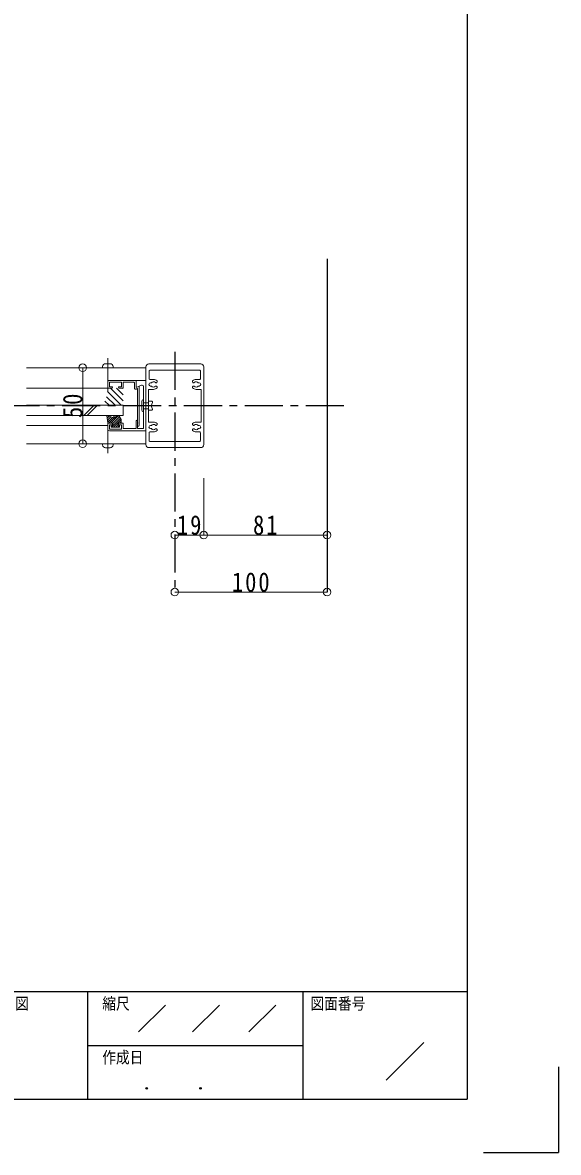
# Model space of a CAD drawing. Units: millimetres at full size, sheet at 1:5. Extents: x -1050 to 1050, y -742 to 742.
# Drawn here: x 698 to 1050, y -742 to 0 of the extents above; entities that cross this region are included whole.
import ezdxf
from ezdxf.enums import TextEntityAlignment as Align

# ---------------------------------------------------------------- set-up
doc = ezdxf.new("R2010")
doc.units = ezdxf.units.MM
doc.header["$LTSCALE"] = 5
doc.linetypes.add('CHAIN1', pattern=[8, 5, -1, 1, -1])
doc.linetypes.add('DASHED1', pattern=[1.8, 1.2, -0.6])
for name, color, linetype in [('0-0_通り芯', 7, 'CHAIN1'), ('0-1_躯体', 134, 'Continuous'), ('1-4_印刷位置ライン', 7, 'Continuous'), ('1-5_図枠1_1', 7, 'Continuous')]:
    doc.layers.add(name, color=color, linetype=linetype)
for name, color, linetype, lineweight in [('0-3_寸法', 54, 'Continuous', 20), ('0-4_手摺部材', 92, 'Continuous', 20), ('0-7_ガラス', 6, 'Continuous', 20), ('0-8_その他', 11, 'Continuous', 20), ('0-A_支柱', 6, 'Continuous', 20)]:
    doc.layers.add(name, color=color, linetype=linetype, lineweight=lineweight)
doc.styles.add('ＭＳ ゴシック', font='')
doc.styles.add('ＭＳ 明朝', font='')
doc.styles.get('ＭＳ ゴシック').set_extended_font_data('MS Gothic')
doc.styles.get('ＭＳ 明朝').set_extended_font_data('MS Mincho')

# ---------------------------------------------------------------- blocks, each defined once
blk = doc.blocks.new('dimension_origin')
at = {"color": 0, "linetype": 'Continuous', "lineweight": -2}
blk.add_circle((0, 0), 1.25, dxfattribs=at)

msp = doc.modelspace()

# ---------------------------------------------------------------- linework, layer by layer
at = {"layer": '0-0_通り芯'}
for p, q in [((798.02, -216.336), (798.02, -374.293)), ((909.011, -251.793), (-151.98, -251.793))]:
    msp.add_line(p, q, dxfattribs=at)
at = {"layer": '0-1_躯体'}
msp.add_line((898.02, -155.226), (898.02, -374.293), dxfattribs=at)
at = {"layer": '0-3_寸法'}
for p, q in [((737.484, -226.793), (737.484, -276.793)), ((817.02, -336.793), (817.02, -299.293)), ((798.02, -336.793), (817.02, -336.793)), ((817.02, -336.793), (898.02, -336.793)), ((798.02, -374.293), (898.02, -374.293))]:
    msp.add_line(p, q, dxfattribs=at)
at = {"layer": '0-4_手摺部材', "linetype": 'CHAIN1'}
for p, q in [((754.02, -242.793), (754.02, -220.523)), ((754.02, -260.793), (754.02, -283.063))]:
    msp.add_line(p, q, dxfattribs=at)
at = {"layer": '0-4_手摺部材'}
for p, q in [((700.52, -226.793), (779.02, -226.793)), ((750.587, -226.032), (750.52, -226.793)), ((757.454, -226.032), (757.52, -226.793)), ((754.02, -235.793), (754.02, -240.293)), ((763.02, -236.293), (763.02, -239.293)), ((764.02, -236.293), (764.02, -240.293)), ((771.02, -236.293), (764.02, -236.293)), ((771.52, -236.793), (771.52, -240.128)), ((772.52, -235.293), (772.52, -239.793)), ((700.52, -240.293), (754.02, -240.293)), ((756.52, -240.293), (754.02, -240.293)), ((757.02, -239.293), (755.02, -239.293)), ((757.02, -239.293), (757.02, -239.793)), ((761.02, -239.293), (763.02, -239.293)), ((761.02, -239.793), (761.02, -239.293)), ((761.52, -240.293), (764.02, -240.293)), ((776.149, -238.341), (772.52, -239.793)), ((773.225, -240.549), (772.7, -240.832)), ((773.52, -266.793), (773.52, -240.725)), ((774.62, -239.248), (774.62, -264.743)), ((776.32, -248.993), (776.32, -254.593)), ((780.62, -248.793), (782.694, -248.793)), ((783.282, -249.632), (782.495, -251.793)), ((783.282, -253.954), (782.495, -251.793)), ((780.62, -254.793), (782.694, -254.793)), ((754.02, -264.793), (700.52, -264.793)), ((754.02, -263.293), (754.02, -267.293)), ((757.02, -264.293), (755.02, -264.293)), ((763.02, -264.293), (761.02, -264.293)), ((764.02, -263.293), (764.02, -266.793)), ((772.52, -266.793), (764.02, -266.793)), ((772.52, -261.793), (772.52, -266.793)), ((773.82, -263.293), (773.52, -262.993)), ((773.82, -263.293), (773.52, -263.593)), ((773.52, -263.593), (773.52, -264.743)), ((779.02, -268.293), (755.02, -268.293)), ((700.52, -276.793), (779.02, -276.793)), ((750.587, -277.554), (750.52, -276.793)), ((757.454, -277.554), (757.52, -276.793))]:
    msp.add_line(p, q, dxfattribs=at)
at = {"layer": '0-4_手摺部材', "linetype": 'DASHED1'}
for p, q in [((780.62, -249.793), (777.52, -249.793)), ((780.62, -253.793), (777.52, -253.793))]:
    msp.add_line(p, q, dxfattribs=at)
at = {"layer": '0-4_手摺部材'}
for points in [[(754.52, -235.293), (779.02, -235.293), (779.02, -268.293)], [(763.02, -236.293), (755.02, -236.293), (755.02, -239.293)], [(777.52, -239.27), (777.52, -266.793), (773.52, -266.793)], [(757.02, -264.293), (757.02, -263.293), (754.02, -263.293)], [(763.02, -264.293), (763.02, -267.293), (755.02, -267.293), (755.02, -264.293)], [(764.02, -263.293), (761.02, -263.293), (761.02, -264.293)]]:
    msp.add_lwpolyline(points, dxfattribs=at)
for centre, radius, start, end in [((752.579, -226.206), 2, 91.05859, 175.00001), ((754.02, -304.193), 80, 88.94141, 91.05859), ((755.461, -226.206), 2, 5, 88.94141), ((754.52, -235.793), 0.5, 90, 180), ((771.02, -236.793), 0.5, 0, 90), ((756.52, -239.793), 0.5, 270, 360), ((761.52, -239.793), 0.5, 180, 270), ((772.32, -240.128), 0.8, 180, 298.40092), ((773.32, -240.725), 0.2, 0, 118.40092), ((774.42, -239.248), 0.2, 0, 111.80141), ((776.52, -239.27), 1, 0, 111.80141), ((777.52, -248.993), 1.2, 90, 180), ((782.694, -249.418), 0.625, 340, 90), ((777.52, -254.593), 1.2, 180, 270), ((782.694, -254.168), 0.625, 270, 20), ((755.02, -267.293), 1, 180, 270), ((773.02, -261.793), 0.5, 0, 180), ((774.07, -264.743), 0.55, 180, 360), ((752.579, -277.38), 2, 185, 268.94141), ((754.02, -199.393), 80, 268.94141, 271.05859), ((755.461, -277.38), 2, 271.05859, 355.00001)]:
    msp.add_arc(centre, radius, start, end, dxfattribs=at)
at = {"layer": '0-7_ガラス'}
for p, q in [((764.02, -251.493), (700.52, -251.493)), ((745.014, -251.493), (738.214, -258.293)), ((740.335, -258.293), (747.135, -251.493)), ((764.02, -251.493), (764.02, -258.293)), ((700.52, -258.293), (764.02, -258.293))]:
    msp.add_line(p, q, dxfattribs=at)
at = {"layer": '0-8_その他'}
for p, q in [((762.876, -251.493), (753.896, -242.513)), ((764.02, -248.595), (755.718, -240.293)), ((764.02, -244.554), (759.759, -240.293)), ((764.02, -240.513), (763.8, -240.293)), ((754.794, -251.493), (752.114, -248.813)), ((758.835, -251.493), (753.223, -245.881)), ((753.439, -258.403), (754.002, -263.113)), ((753.485, -258.789), (753.877, -258.398)), ((757.87, -259.679), (753.552, -258.294)), ((753.636, -260.053), (754.947, -258.742)), ((753.787, -261.316), (756.018, -259.085)), ((753.938, -262.579), (757.089, -259.428)), ((754.639, -263.293), (758.27, -259.662)), ((756.053, -263.293), (761.053, -258.293)), ((757.22, -263.54), (761.719, -259.041)), ((757.87, -258.647), (758.214, -258.303)), ((757.87, -258.393), (757.87, -259.679)), ((757.97, -258.293), (758.17, -258.293)), ((758.27, -259.893), (760.27, -258.293)), ((758.27, -258.393), (758.27, -259.893)), ((761.27, -258.293), (760.27, -258.293)), ((762.77, -260.793), (761.27, -258.293)), ((754.201, -263.293), (757.22, -263.293)), ((756.27, -264.593), (756.27, -265.793)), ((756.27, -264.593), (757.22, -264.593)), ((756.27, -265.793), (761.77, -265.793)), ((756.381, -265.793), (762.249, -259.925)), ((757.22, -264.593), (757.22, -263.293)), ((757.796, -265.793), (762.77, -260.819)), ((759.21, -265.793), (760.82, -264.183)), ((760.624, -265.793), (761.77, -264.647)), ((760.82, -263.293), (762.62, -263.293)), ((760.82, -264.593), (760.82, -263.293)), ((760.82, -264.593), (761.77, -264.593)), ((761.71, -263.293), (762.77, -262.233)), ((761.77, -264.593), (761.77, -265.793)), ((762.77, -260.793), (762.77, -263.143))]:
    msp.add_line(p, q, dxfattribs=at)
for centre, radius, start, end in [((753.539, -258.393), 0.1, 82.58572, 185.71059), ((757.97, -258.393), 0.1, 90, 180), ((758.17, -258.393), 0.1, 0, 90), ((754.201, -263.093), 0.2, 185.71059, 270), ((762.62, -263.143), 0.15, 270, 360)]:
    msp.add_arc(centre, radius, start, end, dxfattribs=at)
at = {"layer": '0-A_支柱'}
for p, q in [((779.02, -277.293), (779.02, -226.293)), ((781.02, -224.293), (815.02, -224.293)), ((781.12, -228.893), (781.12, -234.043)), ((781.62, -228.393), (814.42, -228.393)), ((814.92, -228.893), (814.92, -234.043)), ((817.02, -226.293), (817.02, -277.293)), ((784.02, -234.543), (781.62, -234.543)), ((782.62, -236.743), (782.07, -236.743)), ((786.32, -235.497), (786.32, -236.103)), ((809.72, -235.497), (809.72, -236.103)), ((812.02, -234.543), (814.42, -234.543)), ((813.42, -236.743), (813.97, -236.743)), ((780.62, -262.343), (780.62, -241.243)), ((784.02, -241.043), (780.82, -241.043)), ((782.62, -238.843), (782.07, -238.843)), ((786.32, -239.483), (786.32, -240.089)), ((809.72, -239.483), (809.72, -240.089)), ((812.02, -241.043), (815.22, -241.043)), ((813.42, -238.843), (813.97, -238.843)), ((815.42, -262.343), (815.42, -241.243)), ((784.02, -262.543), (780.82, -262.543)), ((782.62, -264.743), (782.07, -264.743)), ((782.62, -266.843), (782.07, -266.843)), ((786.32, -264.103), (786.32, -263.497)), ((809.72, -264.103), (809.72, -263.497)), ((812.02, -262.543), (815.22, -262.543)), ((813.42, -264.743), (813.97, -264.743)), ((813.42, -266.843), (813.97, -266.843)), ((781.12, -274.693), (781.12, -269.543)), ((784.02, -269.043), (781.62, -269.043)), ((786.32, -268.089), (786.32, -267.483)), ((809.72, -268.089), (809.72, -267.483)), ((812.02, -269.043), (814.42, -269.043)), ((814.92, -274.693), (814.92, -269.543)), ((815.02, -279.293), (781.02, -279.293)), ((781.62, -275.193), (814.42, -275.193))]:
    msp.add_line(p, q, dxfattribs=at)
for centre, radius, start, end in [((781.02, -226.293), 2, 90, 180), ((781.62, -228.893), 0.5, 90, 180), ((814.42, -228.893), 0.5, 0, 90), ((815.02, -226.293), 2, 0, 90), ((782.07, -237.793), 1.05, 90, 270), ((781.62, -234.043), 0.5, 180, 270), ((784.02, -237.793), 1.75, 45.30802, 143.1301), ((784.02, -237.793), 3.25, 44.95254, 90), ((785.692, -236.103), 0.628, 225.30802, 360), ((812.02, -237.793), 3.25, 90, 135.04746), ((810.348, -236.103), 0.628, 180, 314.69198), ((812.02, -237.793), 1.75, 36.8699, 134.69198), ((813.97, -237.793), 1.05, 270, 90), ((814.42, -234.043), 0.5, 270, 360), ((780.82, -241.243), 0.2, 90, 180), ((784.02, -237.793), 1.75, 216.86991, 314.69198), ((784.02, -237.793), 3.25, 270, 315.04746), ((785.692, -239.483), 0.628, 0, 134.69198), ((810.348, -239.483), 0.628, 45.30802, 180), ((812.02, -237.793), 3.25, 224.95254, 270), ((812.02, -237.793), 1.75, 225.30802, 323.13009), ((815.22, -241.243), 0.2, 0, 90), ((780.82, -262.343), 0.2, 180, 270), ((782.07, -265.793), 1.05, 90, 270), ((784.02, -265.793), 1.75, 45.30802, 143.13009), ((784.02, -265.793), 1.75, 216.8699, 314.69198), ((784.02, -265.793), 3.25, 44.95254, 90), ((785.692, -264.103), 0.628, 225.30802, 360), ((785.692, -267.483), 0.628, 0, 134.69198), ((812.02, -265.793), 3.25, 90, 135.04746), ((810.348, -264.103), 0.628, 180, 314.69198), ((810.348, -267.483), 0.628, 45.30802, 180), ((812.02, -265.793), 1.75, 36.86991, 134.69198), ((812.02, -265.793), 1.75, 225.30802, 323.1301), ((813.97, -265.793), 1.05, 270, 90), ((815.22, -262.343), 0.2, 270, 360), ((781.62, -269.543), 0.5, 90, 180), ((781.62, -274.693), 0.5, 180, 270), ((784.02, -265.793), 3.25, 270, 315.04746), ((812.02, -265.793), 3.25, 224.95254, 270), ((814.42, -269.543), 0.5, 0, 90), ((814.42, -274.693), 0.5, 270, 360), ((781.02, -277.293), 2, 180, 270), ((815.02, -277.293), 2, 270, 360)]:
    msp.add_arc(centre, radius, start, end, dxfattribs=at)
at = {"layer": '1-4_印刷位置ライン'}
for p in [(1050, -686.222), (1000.874, -742.5)]:
    msp.add_line(p, (1050, -742.5), dxfattribs=at)
at = {"layer": '1-5_図枠1_1'}
for p, q in [((990, 682.5), (990, -707.5)), ((-990, -636.793), (990, -636.793)), ((740.657, -636.793), (740.657, -707.5)), ((882.071, -636.793), (882.071, -707.5)), ((774.242, -663.308), (791.919, -645.631)), ((809.596, -663.308), (827.273, -645.631)), ((846.717, -663.308), (864.394, -645.631)), ((740.657, -672.146), (882.071, -672.146)), ((936.869, -695.126), (961.616, -670.379))]:
    msp.add_line(p, q, dxfattribs=at)
msp.add_lwpolyline([(-990, 682.5), (-990, -707.5), (990, -707.5)], dxfattribs=at)
for centre in [(779.545, -700.429), (814.899, -700.429)]:
    msp.add_circle(centre, 0.53, dxfattribs=at)

# ---------------------------------------------------------------- block references
at = {"layer": '0-3_寸法', "xscale": 2, "yscale": 2}
for p, rotation in [((737.484, -226.793), 90), ((737.484, -276.793), 270), ((798.02, -336.793), 180), ((817.02, -336.793), 180), ((798.02, -374.293), 180)]:
    msp.add_blockref('dimension_origin', p, dxfattribs=dict(at, rotation=rotation))
for p in [(817.02, -336.793), (898.02, -336.793), (898.02, -374.293)]:
    msp.add_blockref('dimension_origin', p, dxfattribs=at)

# ---------------------------------------------------------------- texts
at = {"layer": '0-3_寸法', "insert": (737.484, -259.918), "char_height": 12.83, "attachment_point": 7, "rotation": 90, "style": 'ＭＳ ゴシック'}
msp.add_mtext('\\T1.17;\\W0.85;50', dxfattribs=at)
at = {"layer": '0-3_寸法', "char_height": 12.83, "attachment_point": 7, "style": 'ＭＳ ゴシック'}
for s, insert in [('\\T1.17;\\W0.85;19', (799.395, -336.793)), ('\\T1.17;\\W0.85;81', (849.395, -336.793)), ('\\T1.17;\\W0.85;100', (835.52, -374.293))]:
    msp.add_mtext(s, dxfattribs=dict(at, insert=insert))
at = {"layer": '1-5_図枠1_1', "style": 'ＭＳ 明朝', "width": 0.85}
for s, p in [('検 図', (679.663, -650.934)), ('縮尺', (750.37, -650.934)), ('図面番号', (887.121, -650.934)), ('作成日', (750.37, -686.288))]:
    msp.add_text(s, height=7.776, dxfattribs=at).set_placement(p, align=Align.BOTTOM_LEFT)

doc.saveas('drawing.dxf')
